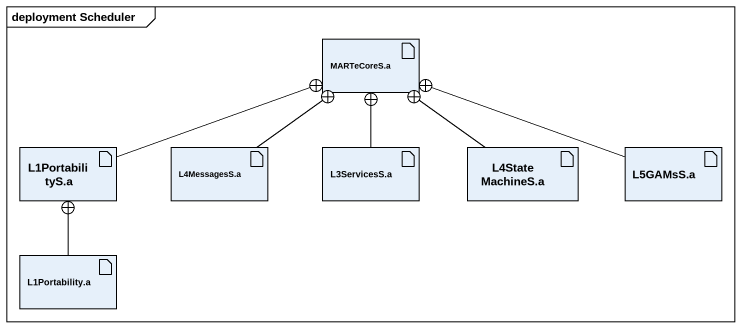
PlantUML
@startuml
mainframe deployment Scheduler
artifact "MARTeCoreS.a" as MARTeCoreS_a
artifact "L1PortabilityS.a" as L1PortabilityS_a
artifact "L4MessagesS.a" as L4MessagesS_a
artifact "L3ServicesS.a" as L3ServicesS_a
artifact "L4StateMachineS.a" as L4StateMachineS_a
artifact "L5GAMsS.a" as L5GAMsS_a
artifact "L1Portability.a" as L1Portability_a
L1PortabilityS_a -right-+ MARTeCoreS_a
L4MessagesS_a -up-+ MARTeCoreS_a
L3ServicesS_a -up-+ MARTeCoreS_a
L4StateMachineS_a -up-+ MARTeCoreS_a
L5GAMsS_a -left-+ MARTeCoreS_a
L1Portability_a -up-+ L1PortabilityS_a
@enduml
